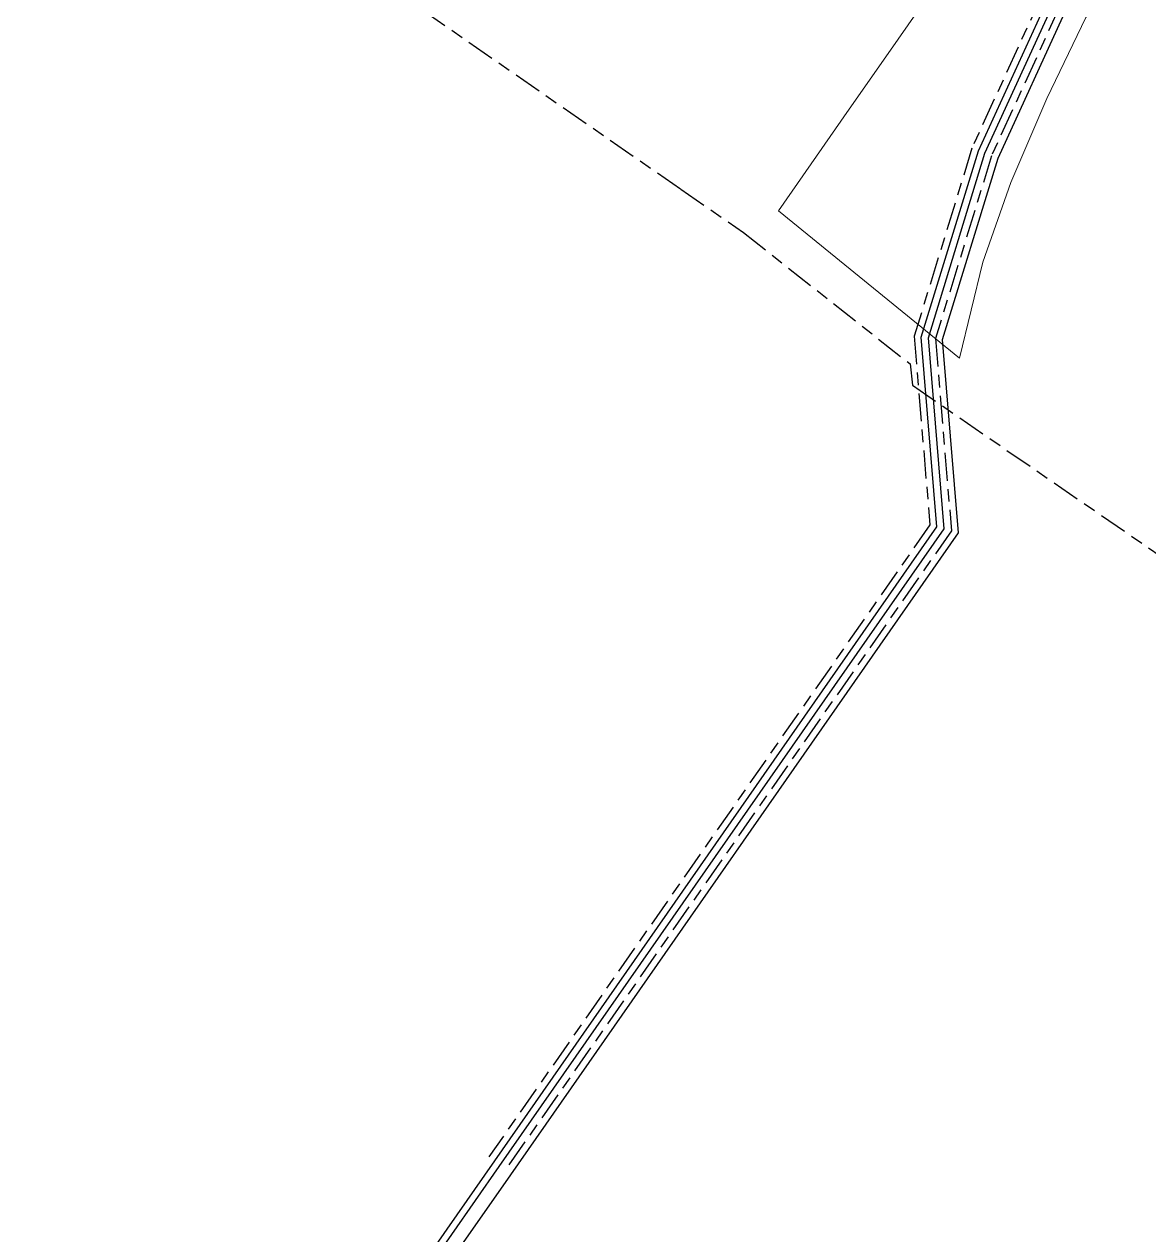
# Model space of a CAD drawing. Header units: metres. Extents: x 309980 to 311407, y 6249141 to 6251386.
# Drawn here: x 310388.7 to 310549.5, y 6249567.8 to 6249741 of the extents above; entities that cross this region are included whole.
import ezdxf

# ---------------------------------------------------------------- set-up
doc = ezdxf.new("R2010")
doc.units = ezdxf.units.M
doc.linetypes.add('Cable Exist UG', pattern=[8.2, 4, -1.2, 1.8, -1.2])
doc.layers.add('Cadastre Roads_SP_EXT', color=9, linetype='Continuous', lineweight=5)
doc.layers.add('Mains_HV_EXT', color=7, linetype='Continuous')
doc.layers.add('Mains_TR_EXT', color=7, linetype='Continuous')
doc.styles.get("Standard").update_dxf_attribs({"font": 'arial.ttf'})
doc.linetypes.add('Cable P UG', pattern='A,6,-0.5,["P",Standard,S=1.7,R=0,X=0.5,Y=-1],-2.9', length=9.4)

msp = doc.modelspace()

# ---------------------------------------------------------------- linework, layer by layer
at = {"layer": 'Cadastre Roads_SP_EXT', "linetype": 'Continuous'}
msp.add_lwpolyline([(310552.5, 6249794.57), (310546.77, 6249786.35), (310543.85, 6249782.11), (310533.93, 6249767.89), (310523.97, 6249753.59), (310517.96, 6249744.99), (310512.22, 6249736.75), (310506.67, 6249728.78), (310496.55, 6249714.26), (310508.08, 6249704.86), (310522.45, 6249693.16), (310525.78, 6249706.92), (310529.76, 6249718.31), (310534.93, 6249730.31), (310540.5, 6249741.91), (310546.35, 6249750.35), (310552.09, 6249758.57)], dxfattribs=at)
at = {"layer": 'Mains_HV_EXT', "linetype": 'Cable P UG'}
for points in [[(310499.28, 6249307.21), (310480.87, 6249324.6), (310543.52, 6249415.46), (310407.88, 6249509.37), (310449.15, 6249568.56), (310455.97, 6249578.33), (310455.97, 6249578.33), (310519.21, 6249669.03), (310516.97, 6249696.2), (310525.14, 6249722.85), (310535.09, 6249744.62), (310693.3, 6249971.56), (310678.84, 6249993.5), (310699.61, 6250276.28), (310697.32, 6250447.42), (310712.36, 6250491.27), (310443.88, 6250655.55), (310836.73, 6250922.55), (310838.96, 6250937.88), (310821.75, 6250965.93), (310997.43, 6251073.89), (311001.2, 6251084.45), (310842.25, 6251343.04)], [(310500.97, 6249307.26), (310481.22, 6249324.9), (310543.56, 6249415.58), (310409.27, 6249509.63), (310449.85, 6249567.82), (310456.61, 6249577.51), (310456.61, 6249577.51), (310520.24, 6249668.76), (310517.98, 6249696.08), (310526.07, 6249722.49), (310535.97, 6249744.12), (310694.51, 6249971.55), (310679.87, 6249993.77), (310700.66, 6250275.8), (310698.7, 6250447.2), (310713.92, 6250491.32), (310445.73, 6250655.59), (310837.63, 6250921.98), (310840.26, 6250937.89), (310823.3, 6250965.71), (310998.25, 6251073.22), (311002.31, 6251084.56), (310866.6, 6251305.34), (310901.49, 6251326.77)], [(310502.48, 6249307.3), (310483.85, 6249325.19), (310546.33, 6249416.08), (310412.06, 6249510.12), (310451.49, 6249566.67), (310458.25, 6249576.36), (310458.25, 6249576.36), (310522.29, 6249668.2), (310520, 6249695.86), (310527.95, 6249721.78), (310537.71, 6249743.13), (310696.93, 6249971.52), (310681.91, 6249994.3), (310702.66, 6250275.73), (310700.71, 6250446.88)]]:
    msp.add_lwpolyline(points, dxfattribs=at)
at = {"layer": 'Mains_HV_EXT', "linetype": 'Cable Exist UG'}
msp.add_lwpolyline([(310419.68, 6249824.98), (310418.73, 6249825.6), (310418.73, 6249825.6), (310413.29, 6249817.72), (310396.01, 6249793.01), (310396.01, 6249793.01), (310388.69, 6249782.51), (310405.13, 6249771.11), (310482.59, 6249717.34), (310482.59, 6249717.34), (310491.55, 6249711.14), (310515.35, 6249692.36), (310515.71, 6249689.29), (310599.06, 6249631.87)], dxfattribs=at)
at = {"layer": 'Mains_TR_EXT', "linetype": 'Cable Exist UG'}
for points in [[(310893.38, 6251330.71), (310881.44, 6251332.35), (310843.91, 6251386.36), (310830.55, 6251365.89), (311003.41, 6251084.68), (310999.07, 6251072.55), (310824.67, 6250965.38), (310841.31, 6250938.09), (310838.55, 6250921.39), (310447.57, 6250655.63), (310715.13, 6250491.75), (310699.71, 6250447.04), (310701.66, 6250275.76), (310680.89, 6249994.03), (310695.72, 6249971.53), (310536.84, 6249743.62), (310527.01, 6249722.13), (310518.99, 6249695.97), (310521.27, 6249668.48), (310457.43, 6249576.93)], [(310841.4, 6251342.52), (311000.1, 6251084.33), (310996.6, 6251074.56), (310820.38, 6250966.26), (310837.92, 6250937.66), (310835.81, 6250923.13), (310442.04, 6250655.5), (310711.15, 6250490.83), (310696.31, 6250447.59), (310698.61, 6250276.31), (310677.82, 6249993.23), (310692.09, 6249971.58), (310534.22, 6249745.12), (310524.2, 6249723.2), (310515.95, 6249696.31), (310518.19, 6249669.31), (310455.15, 6249578.91)]]:
    msp.add_lwpolyline(points, dxfattribs=at)

doc.saveas('drawing.dxf')
